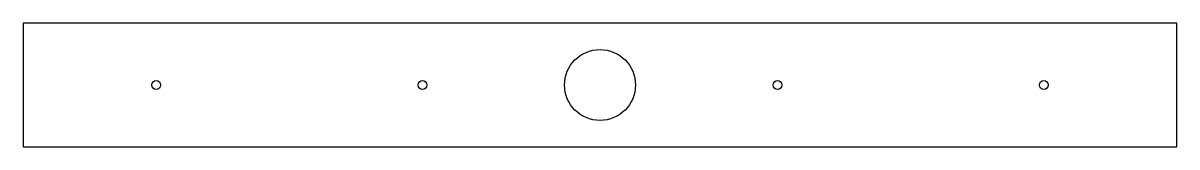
# Model space of a CAD drawing. Header units: metres. Extents: x 0 to 650, y 0 to 70.
import ezdxf

# ---------------------------------------------------------------- set-up
doc = ezdxf.new("R2010")
doc.units = ezdxf.units.M

msp = doc.modelspace()

# ---------------------------------------------------------------- linework, layer by layer
for p, q in [((650, 70), (0, 70)), ((0, 70), (0, 0)), ((650, 0), (650, 70)), ((0, 0), (650, 0))]:
    msp.add_line(p, q)
for centre, radius in [((325, 35), 20), ((75, 35), 2.5), ((225, 35), 2.5), ((425, 35), 2.5), ((575, 35), 2.5)]:
    msp.add_circle(centre, radius)

doc.saveas('drawing.dxf')
